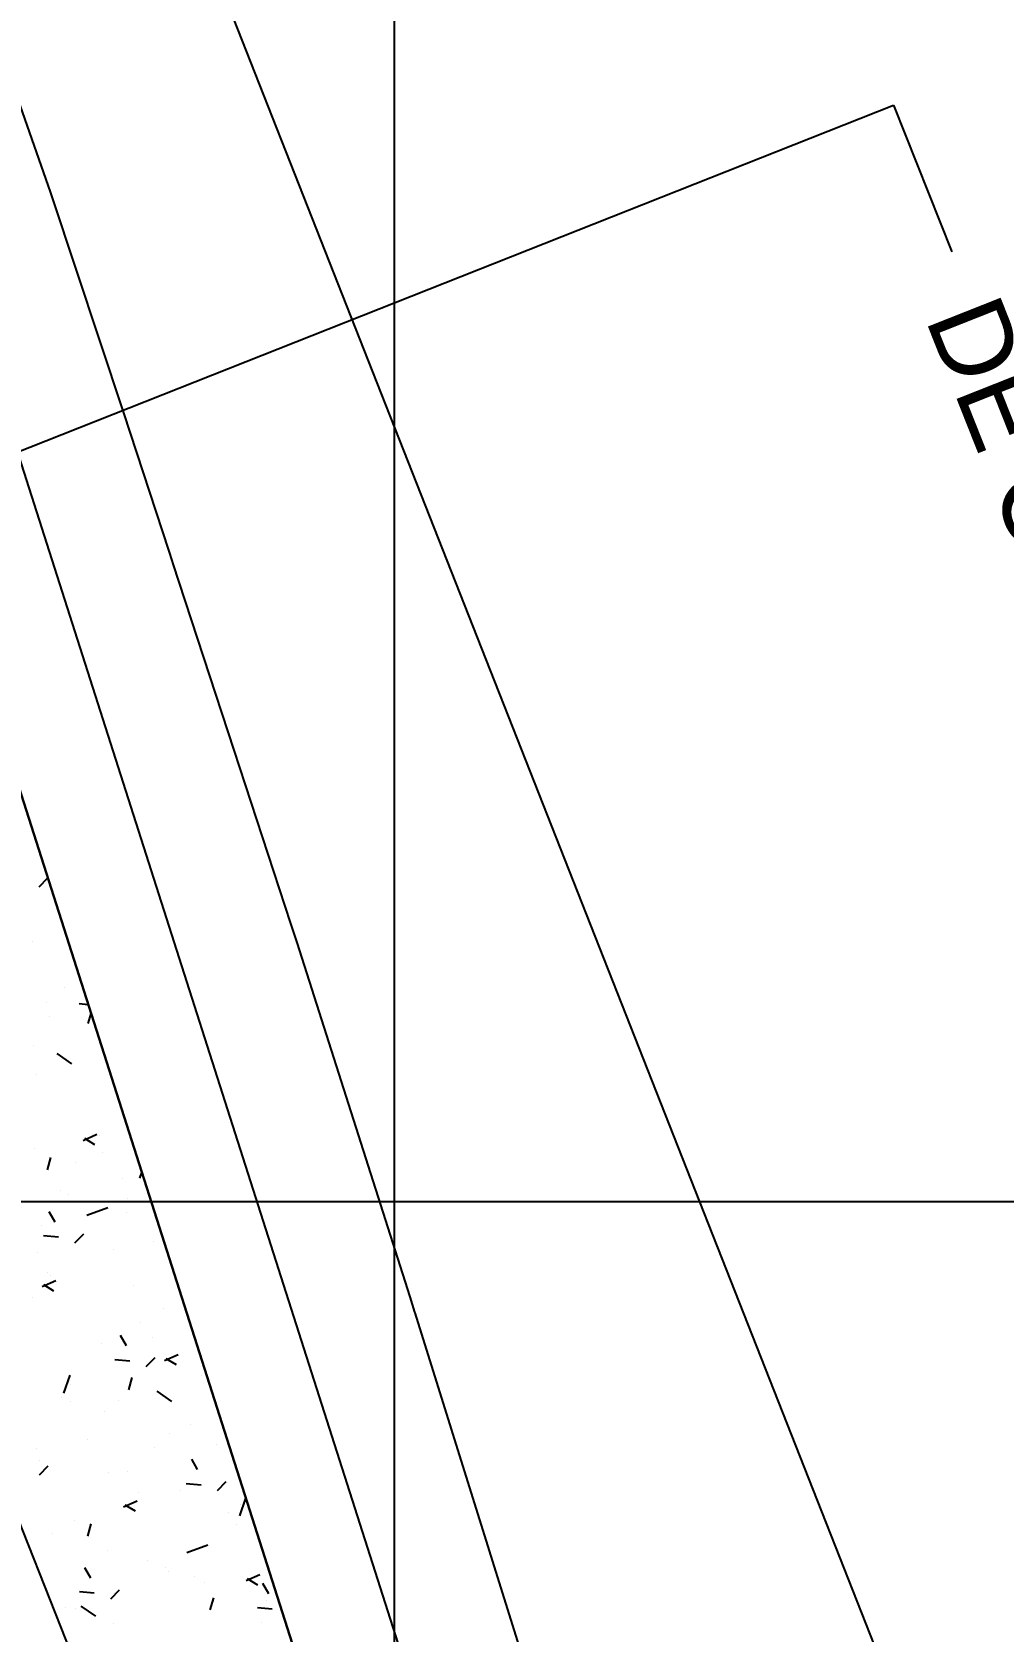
# Model space of a CAD drawing. Header units: metres. Extents: x 486561 to 486942, y 7083268 to 7083787.
# Drawn here: x 486784.99 to 486809.83, y 7083487.02 to 7083527.92 of the extents above; entities that cross this region are included whole.
import ezdxf

# ---------------------------------------------------------------- set-up
doc = ezdxf.new("R2010")
doc.units = ezdxf.units.M
for name, color, linetype in [('ALAMBRADA', 45, 'Continuous'), ('C-ROAD', 7, 'Continuous'), ('C-ROAD-CNTR-N', 92, 'Continuous'), ('C-ROAD-CORR', 5, 'Continuous'), ('C-TINN-BNDY', 110, 'Continuous'), ('C-TOPO-FEAT', 94, 'Continuous'), ('grilla', 254, 'Continuous')]:
    doc.layers.add(name, color=color, linetype=linetype)
doc.styles.add('arial', font='arial.ttf')

msp = doc.modelspace()

# ---------------------------------------------------------------- linework, layer by layer
at = {"layer": 'ALAMBRADA', "color": 7}
msp.add_line((486808.3034856492, 7083482.185716819, 76.05), (486779.6234856492, 7083554.98571682, 76.05), dxfattribs=at)
at = {"layer": 'C-ROAD', "color": 7, "linetype": 'Continuous', "lineweight": -3}
msp.add_line((486779.0982955079, 7083525.977601129), (486815.704809722, 7083411.407161586), dxfattribs=at)
at = {"layer": 'C-ROAD-CNTR-N', "color": 7, "linetype": 'Continuous', "lineweight": -3}
msp.add_line((486771.5208592975, 7083522.976774497), (486835.5875874129, 7083361.200835777), dxfattribs=at)
at = {"layer": 'C-ROAD-CORR', "color": 7, "extrusion": (0.05870274693533113, -0.1482124761941991, 0.9872117550974717)}
for p, q in [((486774.9645912443, 7083513.349741755, -34.1294823247008), (486807.0283468338, 7083526.049283503, -34.12948232598137)), ((486807.0283468338, 7083526.049283503, -34.12948232598137), (486808.5164870099, 7083522.29203274, -34.78205696574878))]:
    msp.add_line(p, q, dxfattribs=at)
at = {"layer": 'C-ROAD-CORR', "color": 7, "linetype": 'Continuous'}
for p, q in [((486785.1692172998, 7083506.056812727), (486785.3913547141, 7083506.281692494)), ((486785.0128036453, 7083504.642769999), (486785.0128036453, 7083504.642769999)), ((486785.8247931336, 7083503.489434863), (486785.8247931336, 7083503.489434863)), ((486785.3571543028, 7083503.08412259), (486785.3571543028, 7083503.08412259)), ((486786.1936228549, 7083503.066747523), (486786.4251675289, 7083503.046082905)), ((486785.4303457613, 7083502.733916548), (486785.4303457613, 7083502.733916548)), ((486786.4295833763, 7083502.559643334), (486786.5001265797, 7083502.811477352)), ((486785.025339884, 7083501.997955016), (486785.025339884, 7083501.997955016)), ((486785.6261335643, 7083501.788439899), (486786.0010343071, 7083501.526751781)), ((486785.1147721218, 7083501.253796074), (486785.1147721218, 7083501.253796074)), ((486786.2967740789, 7083499.568620297), (486786.6451047074, 7083499.722979532)), ((486786.3289628376, 7083499.622272268), (486786.589953176, 7083499.464833126)), ((486786.7255354704, 7083499.680213849), (486786.7255354704, 7083499.680213849)), ((486785.046869258, 7083499.364708328), (486785.046869258, 7083499.364708328)), ((486786.7927255906, 7083499.257541476), (486786.7927255906, 7083499.257541476)), ((486785.3814990915, 7083498.818059969), (486785.4688393821, 7083499.129858346)), ((486786.1001294844, 7083499.01029069), (486786.1001294844, 7083499.01029069)), ((486787.3158323643, 7083498.601162595), (486787.3158323643, 7083498.601162595)), ((486787.7455294376, 7083498.600488371), (486787.7980774593, 7083498.749172983)), ((486785.7085523922, 7083498.280699366), (486785.7085523922, 7083498.280699366)), ((486785.9260822217, 7083498.188734003), (486785.9260822217, 7083498.188734003)), ((486787.4317462291, 7083498.06878663), (486787.4317462291, 7083498.06878663)), ((486785.4184018775, 7083497.752830004), (486785.5703411604, 7083497.488600002)), ((486786.3900672077, 7083497.65867317), (486786.9268135492, 7083497.854927125)), ((486787.3951384404, 7083497.720368825), (486787.3951384404, 7083497.720368825)), ((486785.2342482011, 7083497.389794226), (486785.2342482011, 7083497.389794226)), ((486786.0851332052, 7083496.950956284), (486786.3126855959, 7083497.181317877)), ((486785.286265555, 7083497.131648396), (486785.665757229, 7083497.097779985)), ((486787.0734501817, 7083496.770836079), (486787.0734501817, 7083496.770836079)), ((486788.0934293633, 7083496.984777668), (486788.0934293633, 7083496.984777668)), ((486785.1266289725, 7083496.697254158), (486785.1266289725, 7083496.697254158)), ((486785.2487006797, 7083495.827033883), (486785.5970313083, 7083495.981393117)), ((486785.3881268019, 7083496.194513097), (486785.3881268019, 7083496.194513097)), ((486785.4710871591, 7083496.117032487), (486785.4710871591, 7083496.117032487)), ((486784.9918660214, 7083495.559467709), (486784.9918660214, 7083495.559467709)), ((486785.2808894383, 7083495.880685853), (486785.5418797766, 7083495.723246711)), ((486787.573990152, 7083495.860449749), (486787.573990152, 7083495.860449749)), ((486788.3552918439, 7083495.270352107), (486788.3552918439, 7083495.270352107)), ((486787.773003771, 7083494.898591404), (486787.773003771, 7083494.898591404)), ((486786.7745369031, 7083494.368969903), (486786.7745369031, 7083494.368969903)), ((486787.2416732722, 7083494.582069973), (486787.3936125551, 7083494.31783997)), ((486788.0588075441, 7083494.527330694), (486788.0588075441, 7083494.527330694)), ((486787.1095369491, 7083493.960888363), (486787.4890286232, 7083493.927019952)), ((486787.9084043835, 7083493.780196488), (486788.1359567742, 7083494.010558081)), ((486788.3805948241, 7083493.937758281), (486788.7289254527, 7083494.092117515)), ((486788.4127835027, 7083493.991410119), (486788.6737738411, 7083493.833970978)), ((486789.2745104239, 7083494.118202599), (486789.2745104239, 7083494.118202599)), ((486785.8033798968, 7083493.105176833), (486785.9652254955, 7083493.563118906)), ((486787.4652979871, 7083493.187203915), (486787.5526382777, 7083493.499002292)), ((486789.3115340624, 7083493.550239358), (486789.3115340624, 7083493.550239358)), ((486785.9772233837, 7083493.315962324), (486785.9772233837, 7083493.315962324)), ((486788.1827983815, 7083493.152875462), (486788.5576991243, 7083492.891187344)), ((486785.7426180071, 7083493.002637691), (486785.7426180071, 7083493.002637691)), ((486785.9750836521, 7083492.877490059), (486785.9750836521, 7083492.877490059)), ((486786.8334669885, 7083492.640657415), (486786.8334669885, 7083492.640657415)), ((486787.1929262636, 7083492.906834229), (486787.1929262636, 7083492.906834229)), ((486789.0321282442, 7083492.287876082), (486789.0321282442, 7083492.287876082)), ((486786.4043011413, 7083491.918628729), (486786.4043011413, 7083491.918628729)), ((486788.5120808135, 7083492.058759511), (486788.5120808135, 7083492.058759511)), ((486785.1113421004, 7083491.69546586), (486785.1113421004, 7083491.69546586)), ((486788.1274949776, 7083491.706715995), (486788.1274949776, 7083491.706715995)), ((486789.0649446668, 7083491.411309941), (486789.2168839497, 7083491.147079938)), ((486789.7176716732, 7083491.793977035), (486789.7176716732, 7083491.793977035)), ((486785.1756304032, 7083491.386010212), (486785.1756304032, 7083491.386010212)), ((486785.1777779324, 7083491.015859639), (486785.4053303231, 7083491.246221232)), ((486786.950544081, 7083491.076507713), (486786.950544081, 7083491.076507713)), ((486787.4358798382, 7083491.103484764), (486787.4358798382, 7083491.103484764)), ((486788.7891781118, 7083490.622707033), (486788.7891781118, 7083490.622707033)), ((486788.9328083451, 7083490.790128331), (486789.3123000191, 7083490.756259919)), ((486789.7316755609, 7083490.609436691), (486789.9592279517, 7083490.839798284)), ((486787.3325214246, 7083490.196171867), (486787.6808520532, 7083490.350531101)), ((486787.3647101038, 7083490.249823706), (486787.6257004422, 7083490.092384565)), ((486787.7126275646, 7083490.567279666), (486787.7126275646, 7083490.567279666)), ((486790.3021864531, 7083489.964912756), (486790.461088619, 7083490.414526386)), ((486790.3200845229, 7083490.256804384), (486790.3200845229, 7083490.256804384)), ((486786.0838755511, 7083489.832442461), (486786.0838755511, 7083489.832442461)), ((486790.0174856037, 7083490.044370698), (486790.0174856037, 7083490.044370698)), ((486785.5118285574, 7083489.500148427), (486785.5118285574, 7083489.500148427)), ((486786.4172137023, 7083489.44562055), (486786.5045539929, 7083489.757418927)), ((486790.2122764008, 7083489.741018345), (486790.2122764008, 7083489.741018345)), ((486786.9131743159, 7083489.075799821), (486786.9131743159, 7083489.075799821)), ((486788.9467318178, 7083489.023094871), (486789.4834781593, 7083489.219348826)), ((486786.3343184348, 7083488.646972874), (486786.4862577177, 7083488.382742872)), ((486787.9359014427, 7083488.833002328), (486787.9359014427, 7083488.833002328)), ((486788.3960332417, 7083488.653468046), (486788.3960332417, 7083488.653468046)), ((486788.46875252, 7083488.536520767), (486788.46875252, 7083488.536520767)), ((486789.1516043226, 7083488.423874233), (486789.1516043226, 7083488.423874233)), ((486789.4128231514, 7083488.249538499), (486789.4128231514, 7083488.249538499)), ((486790.4644155682, 7083488.306896264), (486790.8127461968, 7083488.461255498)), ((486790.4966041683, 7083488.360547973), (486790.7575945066, 7083488.203108831)), ((486790.8882160615, 7083488.240549909), (486791.0401553444, 7083487.976319906)), ((486786.2021796504, 7083488.025789236), (486786.5816713244, 7083487.991920824)), ((486787.0010491099, 7083487.845099842), (486787.2286015006, 7083488.075461435)), ((486789.5490968826, 7083487.556347862), (486789.6364371732, 7083487.868146239)), ((486790.9908063032, 7083487.804916086), (486790.9908063032, 7083487.804916086)), ((486791.2802379265, 7083487.806787667), (486791.2802379265, 7083487.806787667)), ((486785.8543172823, 7083487.621633959), (486785.8543172823, 7083487.621633959)), ((486786.1137210666, 7083487.584319975), (486786.1137210666, 7083487.584319975)), ((486786.2406527395, 7083487.657569514), (486786.6155534823, 7083487.395881396)), ((486790.7560797395, 7083487.619368299), (486791.1355714136, 7083487.585499887)), ((486787.0700201622, 7083487.212505864), (486787.0700201622, 7083487.212505864)), ((486790.8536294905, 7083487.240599071), (486790.8536294905, 7083487.240599071))]:
    msp.add_line(p, q, dxfattribs=at)
at = {"layer": 'C-TINN-BNDY', "color": 7, "linetype": 'Continuous', "lineweight": -3}
for p, q in [((486784.0160809936, 7083527.925149251, 77.51471582797343), (486785.34102481, 7083524.147608601, 77.41765430337306)), ((486785.34102481, 7083524.147608601, 77.41765430337306), (486785.4514564154, 7083523.832757606, 77.40956440564746)), ((486785.4514564154, 7083523.832757606, 77.40956440564746), (486785.4973623009, 7083523.703773716, 77.40623335220651)), ((486785.4973623009, 7083523.703773716, 77.40623335220651), (486787.3317848671, 7083518.178247172, 77.32837004941797)), ((486787.3317848671, 7083518.178247172, 77.32837004941797), (486788.4875638788, 7083514.638088525, 77.28635346075716)), ((486788.4875638788, 7083514.638088525, 77.28635346075716), (486788.5649563242, 7083514.401034961, 77.28353997609035)), ((486788.5649563242, 7083514.401034961, 77.28353997609035), (486788.5937860305, 7083514.311705315, 77.2824845733901)), ((486788.5937860305, 7083514.311705315, 77.2824845733901), (486790.1494682992, 7083509.551983621, 77.22703069445204)), ((486790.1494682992, 7083509.551983621, 77.22703069445204), (486791.602591166, 7083505.116089111, 77.17228460336511)), ((486791.602591166, 7083505.116089111, 77.17228460336511), (486791.7297185721, 7083504.728011972, 77.16749510569933)), ((486791.7297185721, 7083504.728011972, 77.16749510569933), (486791.7608571659, 7083504.632409181, 77.16631806849621)), ((486791.7608571659, 7083504.632409181, 77.16631806849621), (486794.6535020894, 7083495.568698247, 77.08335225575173)), ((486794.6535020894, 7083495.568698247, 77.08335225575173), (486794.7766224017, 7083495.172856138, 77.08127226208696)), ((486794.7766224017, 7083495.172856138, 77.08127226208696), (486794.7803197411, 7083495.160952139, 77.08120970961396)), ((486794.7803197411, 7083495.160952139, 77.08120970961396), (486797.6461635021, 7083485.998239333, 77.04391169092132))]:
    msp.add_line(p, q, dxfattribs=at)
at = {"layer": 'C-TOPO-FEAT', "color": 7, "linetype": 'Continuous', "lineweight": -3}
for p, q in [((486818.1100242032, 7083412.359677909), (486781.5035099889, 7083526.930117452)), ((486815.704809722, 7083411.407161586), (486779.0982955077, 7083525.977601129))]:
    msp.add_line(p, q, dxfattribs=at)
at = {"layer": 'grilla', "color": 7}
for p, q in [((486794.2534856492, 7083787.393533921), (486794.2534856492, 7083267.816301)), ((486561.4510690507, 7083498.005716819), (486941.5490802203, 7083498.005716819))]:
    msp.add_line(p, q, dxfattribs=at)

# ---------------------------------------------------------------- texts
at = {"layer": 'C-ROAD-CORR', "color": 7, "extrusion": (0.05870274693533115, -0.148212476194199, 0.9872117550974717), "style": 'arial'}
msp.add_text('DE CONCRETO ASFALTICO', height=2, rotation=269.9999999859102, dxfattribs=at).set_placement((3061035.344335178, 6324571.634306305, -1021323.719185183))

doc.saveas('drawing.dxf')
